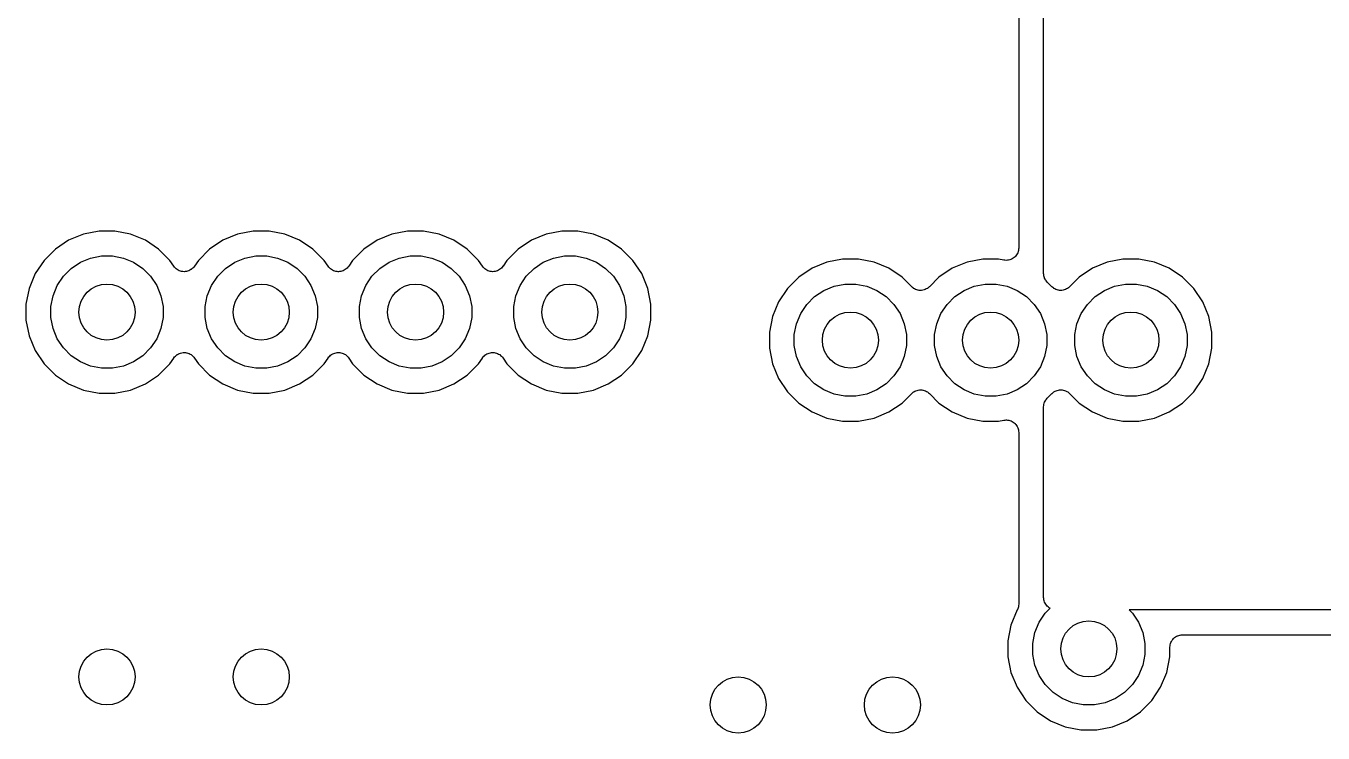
# Model space of a CAD drawing. Extents: x 1.98 to 5.9, y -3.93 to -1.98.
# Drawn here: x 3.3316 to 3.6957, y -2.8701 to -2.6717 of the extents above; entities that cross this region are included whole.
import ezdxf

# ---------------------------------------------------------------- set-up
doc = ezdxf.new("R2010")
doc.units = 0
doc.header["$MEASUREMENT"] = 0
doc.layers.add('BLACK', color=7, linetype='CONTINUOUS')

msp = doc.modelspace()

# ---------------------------------------------------------------- linework, layer by layer
at = {"layer": 'BLACK', "linetype": 'CONTINUOUS'}
for p, q in [((3.61024, -2.65051), (3.61024, -2.73395)), ((3.61724, -2.7411), (3.61724, -2.64947)), ((3.3477, -2.73009), (3.34356, -2.73181)), ((3.35209, -2.72922), (3.3477, -2.73009)), ((3.35657, -2.72922), (3.35209, -2.72922)), ((3.36097, -2.73009), (3.35657, -2.72922)), ((3.36511, -2.73181), (3.36097, -2.73009)), ((3.391, -2.73009), (3.38686, -2.73181)), ((3.3954, -2.72922), (3.391, -2.73009)), ((3.39988, -2.72922), (3.3954, -2.72922)), ((3.40427, -2.73009), (3.39988, -2.72922)), ((3.40841, -2.73181), (3.40427, -2.73009)), ((3.43431, -2.73009), (3.43017, -2.73181)), ((3.4387, -2.72922), (3.43431, -2.73009)), ((3.44319, -2.72922), (3.4387, -2.72922)), ((3.44758, -2.73009), (3.44319, -2.72922)), ((3.45172, -2.73181), (3.44758, -2.73009)), ((3.47762, -2.73009), (3.47348, -2.73181)), ((3.48201, -2.72922), (3.47762, -2.73009)), ((3.48649, -2.72922), (3.48201, -2.72922)), ((3.49089, -2.73009), (3.48649, -2.72922)), ((3.49503, -2.73181), (3.49089, -2.73009)), ((3.34356, -2.73181), (3.33983, -2.7343)), ((3.36883, -2.7343), (3.36511, -2.73181)), ((3.38686, -2.73181), (3.38314, -2.7343)), ((3.41214, -2.7343), (3.40841, -2.73181)), ((3.43017, -2.73181), (3.42644, -2.7343)), ((3.45545, -2.7343), (3.45172, -2.73181)), ((3.47348, -2.73181), (3.46975, -2.7343)), ((3.49875, -2.7343), (3.49503, -2.73181)), ((3.61024, -2.734), (3.6102, -2.73433)), ((3.61024, -2.73395), (3.61024, -2.73398)), ((3.61024, -2.73398), (3.61024, -2.73398)), ((3.61024, -2.73398), (3.61024, -2.73398)), ((3.61024, -2.73398), (3.61024, -2.734)), ((3.33666, -2.73747), (3.33417, -2.74119)), ((3.33983, -2.7343), (3.33666, -2.73747)), ((3.34687, -2.73801), (3.34974, -2.73683)), ((3.34974, -2.73683), (3.35278, -2.73622)), ((3.35278, -2.73622), (3.35588, -2.73622)), ((3.35588, -2.73622), (3.35892, -2.73683)), ((3.35892, -2.73683), (3.36179, -2.73801)), ((3.372, -2.73747), (3.36883, -2.7343)), ((3.37307, -2.73907), (3.372, -2.73747)), ((3.37997, -2.73747), (3.37889, -2.73907)), ((3.38314, -2.7343), (3.37997, -2.73747)), ((3.39018, -2.73801), (3.39304, -2.73683)), ((3.39304, -2.73683), (3.39609, -2.73622)), ((3.39609, -2.73622), (3.39919, -2.73622)), ((3.39919, -2.73622), (3.40223, -2.73683)), ((3.40223, -2.73683), (3.4051, -2.73801)), ((3.41531, -2.73747), (3.41214, -2.7343)), ((3.41638, -2.73907), (3.41531, -2.73747)), ((3.42328, -2.73747), (3.4222, -2.73907)), ((3.42644, -2.7343), (3.42328, -2.73747)), ((3.43349, -2.73801), (3.43635, -2.73683)), ((3.43635, -2.73683), (3.43939, -2.73622)), ((3.43939, -2.73622), (3.4425, -2.73622)), ((3.4425, -2.73622), (3.44554, -2.73683)), ((3.44554, -2.73683), (3.4484, -2.73801)), ((3.45861, -2.73747), (3.45545, -2.7343)), ((3.45969, -2.73907), (3.45861, -2.73747)), ((3.46658, -2.73747), (3.46551, -2.73907)), ((3.46975, -2.7343), (3.46658, -2.73747)), ((3.47679, -2.73801), (3.47966, -2.73683)), ((3.47966, -2.73683), (3.4827, -2.73622)), ((3.4827, -2.73622), (3.4858, -2.73622)), ((3.4858, -2.73622), (3.48885, -2.73683)), ((3.48885, -2.73683), (3.49171, -2.73801)), ((3.50192, -2.73747), (3.49875, -2.7343)), ((3.50441, -2.74119), (3.50192, -2.73747)), ((3.56075, -2.73709), (3.55636, -2.73797)), ((3.56523, -2.73709), (3.56075, -2.73709)), ((3.56963, -2.73797), (3.56523, -2.73709)), ((3.60012, -2.73709), (3.59573, -2.73797)), ((3.6046, -2.73709), (3.60012, -2.73709)), ((3.60605, -2.73738), (3.6046, -2.73709)), ((3.60638, -2.73742), (3.60605, -2.73738)), ((3.60671, -2.73745), (3.60638, -2.73742)), ((3.60672, -2.73745), (3.60671, -2.73745)), ((3.60673, -2.73745), (3.60672, -2.73745)), ((3.60706, -2.73742), (3.60673, -2.73745)), ((3.60739, -2.73739), (3.60706, -2.73742)), ((3.6074, -2.73739), (3.60739, -2.73739)), ((3.60741, -2.73738), (3.6074, -2.73739)), ((3.60773, -2.73729), (3.60741, -2.73738)), ((3.60805, -2.7372), (3.60773, -2.73729)), ((3.60806, -2.73719), (3.60805, -2.7372)), ((3.60807, -2.73719), (3.60806, -2.73719)), ((3.60836, -2.73703), (3.60807, -2.73719)), ((3.60865, -2.73688), (3.60836, -2.73703)), ((3.60866, -2.73687), (3.60865, -2.73688)), ((3.60867, -2.73687), (3.60866, -2.73687)), ((3.60892, -2.73666), (3.60867, -2.73687)), ((3.60919, -2.73645), (3.60892, -2.73666)), ((3.6092, -2.73644), (3.60919, -2.73644)), ((3.60919, -2.73644), (3.60919, -2.73645)), ((3.60941, -2.73619), (3.6092, -2.73644)), ((3.60962, -2.73593), (3.60941, -2.73619)), ((3.60963, -2.73592), (3.60962, -2.73593)), ((3.60964, -2.73591), (3.60963, -2.73592)), ((3.60979, -2.73562), (3.60964, -2.73591)), ((3.60995, -2.73533), (3.60979, -2.73562)), ((3.60996, -2.73532), (3.60995, -2.73533)), ((3.61006, -2.73499), (3.60996, -2.73531)), ((3.60996, -2.73531), (3.60996, -2.73532)), ((3.61016, -2.73468), (3.61006, -2.73499)), ((3.6102, -2.73433), (3.61016, -2.73466)), ((3.61016, -2.73466), (3.61016, -2.73467)), ((3.61016, -2.73467), (3.61016, -2.73468)), ((3.63949, -2.73709), (3.6351, -2.73797)), ((3.64397, -2.73709), (3.63949, -2.73709)), ((3.64837, -2.73797), (3.64397, -2.73709)), ((3.33417, -2.74119), (3.33246, -2.74533)), ((3.3421, -2.74193), (3.34429, -2.73974)), ((3.34429, -2.73974), (3.34687, -2.73801)), ((3.36179, -2.73801), (3.36437, -2.73974)), ((3.36437, -2.73974), (3.36656, -2.74193)), ((3.37329, -2.73933), (3.37307, -2.73907)), ((3.37349, -2.73959), (3.37329, -2.73933)), ((3.3735, -2.7396), (3.37349, -2.73959)), ((3.37351, -2.7396), (3.3735, -2.7396)), ((3.37376, -2.73981), (3.37351, -2.7396)), ((3.37402, -2.74003), (3.37376, -2.73981)), ((3.37403, -2.74003), (3.37402, -2.74003)), ((3.37403, -2.74004), (3.37403, -2.74003)), ((3.37433, -2.74019), (3.37403, -2.74004)), ((3.37462, -2.74035), (3.37433, -2.74019)), ((3.37463, -2.74036), (3.37462, -2.74035)), ((3.37464, -2.74036), (3.37463, -2.74036)), ((3.37496, -2.74046), (3.37464, -2.74036)), ((3.37527, -2.74056), (3.37496, -2.74046)), ((3.37528, -2.74056), (3.37527, -2.74056)), ((3.37529, -2.74056), (3.37528, -2.74056)), ((3.37562, -2.74059), (3.37529, -2.74056)), ((3.37595, -2.74063), (3.37562, -2.74059)), ((3.37596, -2.74063), (3.37595, -2.74063)), ((3.37597, -2.74063), (3.37596, -2.74063)), ((3.3763, -2.7406), (3.37597, -2.74063)), ((3.37663, -2.74057), (3.3763, -2.7406)), ((3.37664, -2.74057), (3.37663, -2.74057)), ((3.37665, -2.74057), (3.37664, -2.74057)), ((3.37697, -2.74047), (3.37665, -2.74057)), ((3.37729, -2.74038), (3.37697, -2.74047)), ((3.3773, -2.74037), (3.37729, -2.74038)), ((3.3776, -2.74022), (3.3773, -2.74037)), ((3.3773, -2.74037), (3.3773, -2.74037)), ((3.37789, -2.74006), (3.3776, -2.74022)), ((3.3779, -2.74006), (3.37789, -2.74006)), ((3.37791, -2.74005), (3.3779, -2.74006)), ((3.37817, -2.73984), (3.37791, -2.74005)), ((3.37843, -2.73964), (3.37817, -2.73984)), ((3.37844, -2.73962), (3.37843, -2.73963)), ((3.37843, -2.73963), (3.37843, -2.73964)), ((3.37866, -2.73936), (3.37844, -2.73962)), ((3.37887, -2.73911), (3.37866, -2.73936)), ((3.37888, -2.7391), (3.37887, -2.73911)), ((3.37889, -2.73907), (3.37888, -2.7391)), ((3.37888, -2.7391), (3.37888, -2.7391)), ((3.37888, -2.7391), (3.37888, -2.7391)), ((3.38541, -2.74193), (3.3876, -2.73974)), ((3.3876, -2.73974), (3.39018, -2.73801)), ((3.4051, -2.73801), (3.40768, -2.73974)), ((3.40768, -2.73974), (3.40987, -2.74193)), ((3.41659, -2.73933), (3.41638, -2.73907)), ((3.4168, -2.73959), (3.41659, -2.73933)), ((3.41681, -2.7396), (3.4168, -2.73959)), ((3.41707, -2.73981), (3.41681, -2.7396)), ((3.41681, -2.7396), (3.41681, -2.7396)), ((3.41733, -2.74003), (3.41707, -2.73981)), ((3.41734, -2.74004), (3.41733, -2.74003)), ((3.41733, -2.74003), (3.41733, -2.74003)), ((3.41764, -2.74019), (3.41734, -2.74004)), ((3.41793, -2.74035), (3.41764, -2.74019)), ((3.41794, -2.74036), (3.41793, -2.74035)), ((3.41826, -2.74046), (3.41794, -2.74036)), ((3.41794, -2.74036), (3.41794, -2.74036)), ((3.41858, -2.74056), (3.41826, -2.74046)), ((3.41859, -2.74056), (3.41858, -2.74056)), ((3.4186, -2.74056), (3.41859, -2.74056)), ((3.41893, -2.74059), (3.4186, -2.74056)), ((3.41926, -2.74063), (3.41893, -2.74059)), ((3.41927, -2.74063), (3.41926, -2.74063)), ((3.41928, -2.74063), (3.41927, -2.74063)), ((3.41961, -2.7406), (3.41928, -2.74063)), ((3.41994, -2.74057), (3.41961, -2.7406)), ((3.41995, -2.74057), (3.41994, -2.74057)), ((3.41996, -2.74057), (3.41995, -2.74057)), ((3.42027, -2.74047), (3.41996, -2.74057)), ((3.42059, -2.74038), (3.42027, -2.74047)), ((3.4206, -2.74037), (3.42059, -2.74038)), ((3.42061, -2.74037), (3.4206, -2.74037)), ((3.4209, -2.74022), (3.42061, -2.74037)), ((3.4212, -2.74006), (3.4209, -2.74022)), ((3.42121, -2.74006), (3.4212, -2.74006)), ((3.42122, -2.74005), (3.42121, -2.74006)), ((3.42148, -2.73984), (3.42122, -2.74005)), ((3.42173, -2.73964), (3.42148, -2.73984)), ((3.42174, -2.73963), (3.42173, -2.73964)), ((3.42175, -2.73962), (3.42174, -2.73963)), ((3.42196, -2.73936), (3.42175, -2.73962)), ((3.42217, -2.73911), (3.42196, -2.73936)), ((3.42218, -2.7391), (3.42217, -2.73911)), ((3.42219, -2.7391), (3.42218, -2.7391)), ((3.42218, -2.7391), (3.42218, -2.7391)), ((3.4222, -2.73907), (3.42219, -2.7391)), ((3.42871, -2.74193), (3.43091, -2.73974)), ((3.43091, -2.73974), (3.43349, -2.73801)), ((3.4484, -2.73801), (3.45098, -2.73974)), ((3.45098, -2.73974), (3.45318, -2.74193)), ((3.4599, -2.73933), (3.45969, -2.73907)), ((3.46011, -2.73959), (3.4599, -2.73933)), ((3.46012, -2.7396), (3.46011, -2.73959)), ((3.46038, -2.73981), (3.46012, -2.7396)), ((3.46012, -2.7396), (3.46012, -2.7396)), ((3.46063, -2.74003), (3.46038, -2.73981)), ((3.46064, -2.74003), (3.46063, -2.74003)), ((3.46065, -2.74004), (3.46064, -2.74003)), ((3.46094, -2.74019), (3.46065, -2.74004)), ((3.46123, -2.74035), (3.46094, -2.74019)), ((3.46124, -2.74036), (3.46123, -2.74035)), ((3.46125, -2.74036), (3.46124, -2.74036)), ((3.46157, -2.74046), (3.46125, -2.74036)), ((3.46189, -2.74056), (3.46157, -2.74046)), ((3.4619, -2.74056), (3.46189, -2.74056)), ((3.46189, -2.74056), (3.46189, -2.74056)), ((3.46224, -2.74059), (3.4619, -2.74056)), ((3.46256, -2.74063), (3.46224, -2.74059)), ((3.46257, -2.74063), (3.46256, -2.74063)), ((3.46258, -2.74063), (3.46257, -2.74063)), ((3.46292, -2.7406), (3.46258, -2.74063)), ((3.46325, -2.74057), (3.46292, -2.7406)), ((3.46326, -2.74057), (3.46325, -2.74057)), ((3.46325, -2.74057), (3.46325, -2.74057)), ((3.46358, -2.74047), (3.46326, -2.74057)), ((3.4639, -2.74038), (3.46358, -2.74047)), ((3.46391, -2.74037), (3.4639, -2.74038)), ((3.46392, -2.74037), (3.46391, -2.74037)), ((3.46421, -2.74022), (3.46392, -2.74037)), ((3.46451, -2.74006), (3.46421, -2.74022)), ((3.46452, -2.74005), (3.46451, -2.74006)), ((3.46451, -2.74006), (3.46451, -2.74006)), ((3.46478, -2.73984), (3.46452, -2.74005)), ((3.46504, -2.73964), (3.46478, -2.73984)), ((3.46505, -2.73963), (3.46504, -2.73964)), ((3.46527, -2.73936), (3.46505, -2.73962)), ((3.46505, -2.73962), (3.46505, -2.73963)), ((3.46548, -2.73911), (3.46527, -2.73936)), ((3.46549, -2.7391), (3.46548, -2.73911)), ((3.46551, -2.73907), (3.46549, -2.7391)), ((3.46549, -2.7391), (3.46549, -2.7391)), ((3.46549, -2.7391), (3.46549, -2.7391)), ((3.47202, -2.74193), (3.47421, -2.73974)), ((3.47421, -2.73974), (3.47679, -2.73801)), ((3.49171, -2.73801), (3.49429, -2.73974)), ((3.49429, -2.73974), (3.49648, -2.74193)), ((3.50613, -2.74533), (3.50441, -2.74119)), ((3.55222, -2.73968), (3.54849, -2.74217)), ((3.55636, -2.73797), (3.55222, -2.73968)), ((3.57377, -2.73968), (3.56963, -2.73797)), ((3.57749, -2.74217), (3.57377, -2.73968)), ((3.59159, -2.73968), (3.58786, -2.74217)), ((3.59573, -2.73797), (3.59159, -2.73968)), ((3.61727, -2.74142), (3.61724, -2.7411)), ((3.6173, -2.74174), (3.61727, -2.74142)), ((3.63096, -2.73968), (3.62723, -2.74217)), ((3.6351, -2.73797), (3.63096, -2.73968)), ((3.65251, -2.73968), (3.64837, -2.73797)), ((3.65623, -2.74217), (3.65251, -2.73968)), ((3.33919, -2.74737), (3.34037, -2.74451)), ((3.34037, -2.74451), (3.3421, -2.74193)), ((3.36656, -2.74193), (3.36829, -2.74451)), ((3.36829, -2.74451), (3.36947, -2.74737)), ((3.38249, -2.74737), (3.38368, -2.74451)), ((3.38368, -2.74451), (3.38541, -2.74193)), ((3.40987, -2.74193), (3.41159, -2.74451)), ((3.41159, -2.74451), (3.41278, -2.74737)), ((3.4258, -2.74737), (3.42699, -2.74451)), ((3.42699, -2.74451), (3.42871, -2.74193)), ((3.45318, -2.74193), (3.4549, -2.74451)), ((3.4549, -2.74451), (3.45609, -2.74737)), ((3.46911, -2.74737), (3.4703, -2.74451)), ((3.4703, -2.74451), (3.47202, -2.74193)), ((3.49648, -2.74193), (3.49821, -2.74451)), ((3.49821, -2.74451), (3.49939, -2.74737)), ((3.54849, -2.74217), (3.54532, -2.74534)), ((3.55553, -2.74589), (3.5584, -2.7447)), ((3.5584, -2.7447), (3.56144, -2.74409)), ((3.56144, -2.74409), (3.56454, -2.74409)), ((3.56454, -2.74409), (3.56759, -2.7447)), ((3.56759, -2.7447), (3.57045, -2.74589)), ((3.5802, -2.74488), (3.57749, -2.74217)), ((3.58046, -2.74509), (3.5802, -2.74488)), ((3.58071, -2.7453), (3.58046, -2.74509)), ((3.58486, -2.74512), (3.5846, -2.74533)), ((3.58512, -2.74492), (3.58486, -2.74512)), ((3.58513, -2.7449), (3.58512, -2.74492)), ((3.58514, -2.7449), (3.58513, -2.7449)), ((3.58513, -2.7449), (3.58513, -2.7449)), ((3.58515, -2.74488), (3.58514, -2.7449)), ((3.58786, -2.74217), (3.58515, -2.74488)), ((3.5949, -2.74589), (3.59777, -2.7447)), ((3.59777, -2.7447), (3.60081, -2.74409)), ((3.60081, -2.74409), (3.60391, -2.74409)), ((3.60391, -2.74409), (3.60696, -2.7447)), ((3.60696, -2.7447), (3.60982, -2.74589)), ((3.6173, -2.74176), (3.6173, -2.74174)), ((3.6173, -2.74178), (3.6173, -2.74176)), ((3.6174, -2.74208), (3.6173, -2.74178)), ((3.61749, -2.7424), (3.6174, -2.74208)), ((3.61749, -2.74241), (3.61749, -2.7424)), ((3.6175, -2.74243), (3.61749, -2.74241)), ((3.61765, -2.74272), (3.6175, -2.74243)), ((3.6178, -2.743), (3.61765, -2.74272)), ((3.61781, -2.74302), (3.6178, -2.743)), ((3.61782, -2.74303), (3.61781, -2.74302)), ((3.61803, -2.74329), (3.61782, -2.74303)), ((3.61823, -2.74354), (3.61803, -2.74329)), ((3.61825, -2.74356), (3.61823, -2.74354)), ((3.61826, -2.74357), (3.61825, -2.74356)), ((3.61825, -2.74356), (3.61825, -2.74356)), ((3.61825, -2.74356), (3.61825, -2.74356)), ((3.61957, -2.74488), (3.61826, -2.74357)), ((3.61983, -2.74509), (3.61957, -2.74488)), ((3.62008, -2.7453), (3.61983, -2.74509)), ((3.62423, -2.74512), (3.62397, -2.74533)), ((3.62449, -2.74492), (3.62423, -2.74512)), ((3.6245, -2.7449), (3.62449, -2.74492)), ((3.62451, -2.7449), (3.6245, -2.7449)), ((3.6245, -2.7449), (3.6245, -2.7449)), ((3.62452, -2.74488), (3.62451, -2.7449)), ((3.62723, -2.74217), (3.62452, -2.74488)), ((3.63427, -2.74589), (3.63714, -2.7447)), ((3.63714, -2.7447), (3.64018, -2.74409)), ((3.64018, -2.74409), (3.64328, -2.74409)), ((3.64328, -2.74409), (3.64633, -2.7447)), ((3.64633, -2.7447), (3.64919, -2.74589)), ((3.6594, -2.74534), (3.65623, -2.74217)), ((3.33246, -2.74533), (3.33158, -2.74973)), ((3.33858, -2.75042), (3.33919, -2.74737)), ((3.36947, -2.74737), (3.37008, -2.75042)), ((3.38189, -2.75042), (3.38249, -2.74737)), ((3.41278, -2.74737), (3.41339, -2.75042)), ((3.4252, -2.75042), (3.4258, -2.74737)), ((3.45609, -2.74737), (3.45669, -2.75042)), ((3.4685, -2.75042), (3.46911, -2.74737)), ((3.49939, -2.74737), (3.5, -2.75042)), ((3.507, -2.74973), (3.50613, -2.74533)), ((3.54532, -2.74534), (3.54283, -2.74907)), ((3.55076, -2.7498), (3.55295, -2.74761)), ((3.55295, -2.74761), (3.55553, -2.74589)), ((3.57045, -2.74589), (3.57303, -2.74761)), ((3.57303, -2.74761), (3.57522, -2.7498)), ((3.58072, -2.74531), (3.58071, -2.7453)), ((3.58073, -2.74532), (3.58072, -2.74531)), ((3.58102, -2.74547), (3.58073, -2.74532)), ((3.58131, -2.74563), (3.58102, -2.74547)), ((3.58132, -2.74563), (3.58131, -2.74563)), ((3.58133, -2.74564), (3.58132, -2.74563)), ((3.58165, -2.74573), (3.58133, -2.74564)), ((3.58196, -2.74583), (3.58165, -2.74573)), ((3.58197, -2.74583), (3.58196, -2.74583)), ((3.58199, -2.74584), (3.58197, -2.74583)), ((3.58231, -2.74587), (3.58199, -2.74584)), ((3.58264, -2.74591), (3.58231, -2.74587)), ((3.58265, -2.74591), (3.58264, -2.74591)), ((3.58266, -2.74591), (3.58265, -2.74591)), ((3.58299, -2.74588), (3.58266, -2.74591)), ((3.58332, -2.74585), (3.58299, -2.74588)), ((3.58333, -2.74584), (3.58332, -2.74585)), ((3.58335, -2.74584), (3.58333, -2.74584)), ((3.58366, -2.74575), (3.58335, -2.74584)), ((3.58398, -2.74566), (3.58366, -2.74575)), ((3.58399, -2.74565), (3.58398, -2.74566)), ((3.584, -2.74565), (3.58399, -2.74565)), ((3.58429, -2.74549), (3.584, -2.74565)), ((3.58458, -2.74534), (3.58429, -2.74549)), ((3.58459, -2.74533), (3.58458, -2.74534)), ((3.5846, -2.74533), (3.58459, -2.74533)), ((3.59013, -2.7498), (3.59232, -2.74761)), ((3.59232, -2.74761), (3.5949, -2.74589)), ((3.60982, -2.74589), (3.6124, -2.74761)), ((3.6124, -2.74761), (3.61459, -2.7498)), ((3.62009, -2.74531), (3.62008, -2.7453)), ((3.6201, -2.74532), (3.62009, -2.74531)), ((3.62039, -2.74547), (3.6201, -2.74532)), ((3.62068, -2.74563), (3.62039, -2.74547)), ((3.62069, -2.74563), (3.62068, -2.74563)), ((3.6207, -2.74564), (3.62069, -2.74563)), ((3.62102, -2.74573), (3.6207, -2.74564)), ((3.62133, -2.74583), (3.62102, -2.74573)), ((3.62134, -2.74583), (3.62133, -2.74583)), ((3.62136, -2.74584), (3.62134, -2.74583)), ((3.62168, -2.74587), (3.62136, -2.74584)), ((3.62201, -2.74591), (3.62168, -2.74587)), ((3.62202, -2.74591), (3.62201, -2.74591)), ((3.62203, -2.74591), (3.62202, -2.74591)), ((3.62236, -2.74588), (3.62203, -2.74591)), ((3.62269, -2.74585), (3.62236, -2.74588)), ((3.6227, -2.74584), (3.62269, -2.74585)), ((3.62272, -2.74584), (3.6227, -2.74584)), ((3.62303, -2.74575), (3.62272, -2.74584)), ((3.62335, -2.74566), (3.62303, -2.74575)), ((3.62336, -2.74565), (3.62335, -2.74566)), ((3.62337, -2.74565), (3.62336, -2.74565)), ((3.62366, -2.74549), (3.62337, -2.74565)), ((3.62395, -2.74534), (3.62366, -2.74549)), ((3.62396, -2.74533), (3.62395, -2.74534)), ((3.62397, -2.74533), (3.62396, -2.74533)), ((3.6295, -2.7498), (3.63169, -2.74761)), ((3.63169, -2.74761), (3.63427, -2.74589)), ((3.64919, -2.74589), (3.65177, -2.74761)), ((3.65177, -2.74761), (3.65396, -2.7498)), ((3.66189, -2.74907), (3.6594, -2.74534)), ((3.33158, -2.74973), (3.33158, -2.75421)), ((3.33858, -2.75352), (3.33858, -2.75042)), ((3.37008, -2.75042), (3.37008, -2.75352)), ((3.38189, -2.75352), (3.38189, -2.75042)), ((3.41339, -2.75042), (3.41339, -2.75352)), ((3.4252, -2.75352), (3.4252, -2.75042)), ((3.45669, -2.75042), (3.45669, -2.75352)), ((3.4685, -2.75352), (3.4685, -2.75042)), ((3.5, -2.75042), (3.5, -2.75352)), ((3.507, -2.75421), (3.507, -2.74973)), ((3.54283, -2.74907), (3.54112, -2.75321)), ((3.54785, -2.75525), (3.54904, -2.75238)), ((3.54904, -2.75238), (3.55076, -2.7498)), ((3.57522, -2.7498), (3.57695, -2.75238)), ((3.57695, -2.75238), (3.57813, -2.75525)), ((3.58722, -2.75525), (3.58841, -2.75238)), ((3.58841, -2.75238), (3.59013, -2.7498)), ((3.61459, -2.7498), (3.61632, -2.75238)), ((3.61632, -2.75238), (3.61751, -2.75525)), ((3.62659, -2.75525), (3.62778, -2.75238)), ((3.62778, -2.75238), (3.6295, -2.7498)), ((3.65396, -2.7498), (3.65569, -2.75238)), ((3.65569, -2.75238), (3.65688, -2.75525)), ((3.66361, -2.75321), (3.66189, -2.74907)), ((3.33158, -2.75421), (3.33246, -2.7586)), ((3.33919, -2.75656), (3.33858, -2.75352)), ((3.37008, -2.75352), (3.36947, -2.75656)), ((3.38249, -2.75656), (3.38189, -2.75352)), ((3.41339, -2.75352), (3.41278, -2.75656)), ((3.4258, -2.75656), (3.4252, -2.75352)), ((3.45669, -2.75352), (3.45609, -2.75656)), ((3.46911, -2.75656), (3.4685, -2.75352)), ((3.5, -2.75352), (3.49939, -2.75656)), ((3.50613, -2.7586), (3.507, -2.75421)), ((3.54112, -2.75321), (3.54024, -2.7576)), ((3.54724, -2.75829), (3.54785, -2.75525)), ((3.57813, -2.75525), (3.57874, -2.75829)), ((3.58661, -2.75829), (3.58722, -2.75525)), ((3.61751, -2.75525), (3.61811, -2.75829)), ((3.62598, -2.75829), (3.62659, -2.75525)), ((3.65688, -2.75525), (3.65748, -2.75829)), ((3.66448, -2.7576), (3.66361, -2.75321)), ((3.33246, -2.7586), (3.33417, -2.76274)), ((3.34037, -2.75943), (3.33919, -2.75656)), ((3.3421, -2.76201), (3.34037, -2.75943)), ((3.36829, -2.75943), (3.36656, -2.76201)), ((3.36947, -2.75656), (3.36829, -2.75943)), ((3.38368, -2.75943), (3.38249, -2.75656)), ((3.38541, -2.76201), (3.38368, -2.75943)), ((3.41159, -2.75943), (3.40987, -2.76201)), ((3.41278, -2.75656), (3.41159, -2.75943)), ((3.42699, -2.75943), (3.4258, -2.75656)), ((3.42871, -2.76201), (3.42699, -2.75943)), ((3.4549, -2.75943), (3.45318, -2.76201)), ((3.45609, -2.75656), (3.4549, -2.75943)), ((3.4703, -2.75943), (3.46911, -2.75656)), ((3.47202, -2.76201), (3.4703, -2.75943)), ((3.49821, -2.75943), (3.49648, -2.76201)), ((3.49939, -2.75656), (3.49821, -2.75943)), ((3.50441, -2.76274), (3.50613, -2.7586)), ((3.54024, -2.7576), (3.54024, -2.76208)), ((3.54724, -2.76139), (3.54724, -2.75829)), ((3.57874, -2.75829), (3.57874, -2.76139)), ((3.58661, -2.76139), (3.58661, -2.75829)), ((3.61811, -2.75829), (3.61811, -2.76139)), ((3.62598, -2.76139), (3.62598, -2.75829)), ((3.65748, -2.75829), (3.65748, -2.76139)), ((3.66448, -2.76208), (3.66448, -2.7576)), ((3.33417, -2.76274), (3.33666, -2.76647)), ((3.34429, -2.7642), (3.3421, -2.76201)), ((3.36656, -2.76201), (3.36437, -2.7642)), ((3.375, -2.76347), (3.37532, -2.76337)), ((3.37532, -2.76337), (3.37533, -2.76337)), ((3.37533, -2.76337), (3.37534, -2.76337)), ((3.37534, -2.76337), (3.37567, -2.76334)), ((3.37567, -2.76334), (3.376, -2.76331)), ((3.376, -2.76331), (3.37601, -2.76331)), ((3.37601, -2.76331), (3.37602, -2.76331)), ((3.37602, -2.76331), (3.37635, -2.76334)), ((3.37635, -2.76334), (3.37668, -2.76338)), ((3.37668, -2.76338), (3.37669, -2.76338)), ((3.37669, -2.76338), (3.3767, -2.76338)), ((3.3767, -2.76338), (3.37701, -2.76348)), ((3.3876, -2.7642), (3.38541, -2.76201)), ((3.40987, -2.76201), (3.40768, -2.7642)), ((3.41831, -2.76347), (3.41863, -2.76337)), ((3.41863, -2.76337), (3.41864, -2.76337)), ((3.41864, -2.76337), (3.41898, -2.76334)), ((3.41864, -2.76337), (3.41864, -2.76337)), ((3.41898, -2.76334), (3.41931, -2.76331)), ((3.41931, -2.76331), (3.41932, -2.76331)), ((3.41932, -2.76331), (3.41932, -2.76331)), ((3.41932, -2.76331), (3.41966, -2.76334)), ((3.41966, -2.76334), (3.41999, -2.76338)), ((3.41999, -2.76338), (3.41999, -2.76338)), ((3.41999, -2.76338), (3.42, -2.76338)), ((3.42, -2.76338), (3.42032, -2.76348)), ((3.43091, -2.7642), (3.42871, -2.76201)), ((3.45318, -2.76201), (3.45098, -2.7642)), ((3.46162, -2.76347), (3.46193, -2.76337)), ((3.46193, -2.76337), (3.46194, -2.76337)), ((3.46194, -2.76337), (3.46195, -2.76337)), ((3.46195, -2.76337), (3.46228, -2.76334)), ((3.46228, -2.76334), (3.46261, -2.76331)), ((3.46261, -2.76331), (3.46262, -2.76331)), ((3.46262, -2.76331), (3.46263, -2.76331)), ((3.46263, -2.76331), (3.46297, -2.76334)), ((3.46297, -2.76334), (3.46329, -2.76338)), ((3.46329, -2.76338), (3.4633, -2.76338)), ((3.4633, -2.76338), (3.46331, -2.76338)), ((3.46331, -2.76338), (3.46363, -2.76348)), ((3.47421, -2.7642), (3.47202, -2.76201)), ((3.49648, -2.76201), (3.49429, -2.7642)), ((3.50192, -2.76647), (3.50441, -2.76274)), ((3.54024, -2.76208), (3.54112, -2.76648)), ((3.54785, -2.76444), (3.54724, -2.76139)), ((3.57874, -2.76139), (3.57813, -2.76444)), ((3.58722, -2.76444), (3.58661, -2.76139)), ((3.61811, -2.76139), (3.61751, -2.76444)), ((3.62659, -2.76444), (3.62598, -2.76139)), ((3.65748, -2.76139), (3.65688, -2.76444)), ((3.66361, -2.76648), (3.66448, -2.76208)), ((3.33666, -2.76647), (3.33983, -2.76964)), ((3.34687, -2.76592), (3.34429, -2.7642)), ((3.34974, -2.76711), (3.34687, -2.76592)), ((3.36179, -2.76592), (3.35892, -2.76711)), ((3.36437, -2.7642), (3.36179, -2.76592)), ((3.36883, -2.76964), (3.372, -2.76647)), ((3.372, -2.76647), (3.37307, -2.76486)), ((3.37307, -2.76486), (3.37309, -2.76484)), ((3.37309, -2.76484), (3.3731, -2.76482)), ((3.37309, -2.76484), (3.37309, -2.76484)), ((3.37309, -2.76484), (3.37309, -2.76484)), ((3.3731, -2.76482), (3.37332, -2.76457)), ((3.37332, -2.76457), (3.37353, -2.76431)), ((3.37353, -2.76431), (3.37354, -2.76431)), ((3.37354, -2.7643), (3.3738, -2.76409)), ((3.37354, -2.76431), (3.37354, -2.7643)), ((3.3738, -2.76409), (3.37406, -2.76388)), ((3.37406, -2.76388), (3.37407, -2.76388)), ((3.37407, -2.76388), (3.37408, -2.76387)), ((3.37408, -2.76387), (3.37437, -2.76372)), ((3.37437, -2.76372), (3.37466, -2.76357)), ((3.37466, -2.76357), (3.37467, -2.76356)), ((3.37467, -2.76356), (3.37468, -2.76356)), ((3.37468, -2.76356), (3.375, -2.76347)), ((3.37701, -2.76348), (3.37733, -2.76358)), ((3.37733, -2.76358), (3.37734, -2.76358)), ((3.37734, -2.76358), (3.37735, -2.76358)), ((3.37735, -2.76358), (3.37764, -2.76374)), ((3.37764, -2.76374), (3.37793, -2.7639)), ((3.37793, -2.7639), (3.37794, -2.76391)), ((3.37794, -2.76391), (3.37795, -2.76391)), ((3.37795, -2.76391), (3.37821, -2.76413)), ((3.37821, -2.76413), (3.37846, -2.76433)), ((3.37846, -2.76433), (3.37847, -2.76434)), ((3.37847, -2.76434), (3.37847, -2.76435)), ((3.37847, -2.76435), (3.37869, -2.76461)), ((3.37869, -2.76461), (3.37889, -2.76486)), ((3.37889, -2.76486), (3.37997, -2.76647)), ((3.37997, -2.76647), (3.38314, -2.76964)), ((3.39018, -2.76592), (3.3876, -2.7642)), ((3.39304, -2.76711), (3.39018, -2.76592)), ((3.4051, -2.76592), (3.40223, -2.76711)), ((3.40768, -2.7642), (3.4051, -2.76592)), ((3.41214, -2.76964), (3.41531, -2.76647)), ((3.41531, -2.76647), (3.41638, -2.76486)), ((3.41638, -2.76486), (3.4164, -2.76484)), ((3.4164, -2.76484), (3.41641, -2.76482)), ((3.4164, -2.76484), (3.4164, -2.76484)), ((3.4164, -2.76484), (3.4164, -2.76484)), ((3.41641, -2.76482), (3.41662, -2.76457)), ((3.41662, -2.76457), (3.41684, -2.76431)), ((3.41684, -2.76431), (3.41685, -2.7643)), ((3.41684, -2.76431), (3.41684, -2.76431)), ((3.41685, -2.7643), (3.41711, -2.76409)), ((3.41711, -2.76409), (3.41737, -2.76388)), ((3.41737, -2.76388), (3.41738, -2.76388)), ((3.41738, -2.76387), (3.41768, -2.76372)), ((3.41738, -2.76388), (3.41738, -2.76387)), ((3.41768, -2.76372), (3.41797, -2.76357)), ((3.41797, -2.76357), (3.41798, -2.76356)), ((3.41798, -2.76356), (3.41799, -2.76356)), ((3.41799, -2.76356), (3.41831, -2.76347)), ((3.42032, -2.76348), (3.42064, -2.76358)), ((3.42064, -2.76358), (3.42065, -2.76358)), ((3.42065, -2.76358), (3.42066, -2.76358)), ((3.42066, -2.76358), (3.42095, -2.76374)), ((3.42095, -2.76374), (3.42124, -2.7639)), ((3.42124, -2.7639), (3.42125, -2.76391)), ((3.42125, -2.76391), (3.42126, -2.76391)), ((3.42126, -2.76391), (3.42151, -2.76413)), ((3.42151, -2.76413), (3.42177, -2.76433)), ((3.42177, -2.76433), (3.42177, -2.76434)), ((3.42177, -2.76434), (3.42178, -2.76435)), ((3.42178, -2.76435), (3.42199, -2.76461)), ((3.42199, -2.76461), (3.4222, -2.76486)), ((3.4222, -2.76486), (3.42328, -2.76647)), ((3.42328, -2.76647), (3.42644, -2.76964)), ((3.43349, -2.76592), (3.43091, -2.7642)), ((3.43635, -2.76711), (3.43349, -2.76592)), ((3.4484, -2.76592), (3.44554, -2.76711)), ((3.45098, -2.7642), (3.4484, -2.76592)), ((3.45545, -2.76964), (3.45861, -2.76647)), ((3.45861, -2.76647), (3.45969, -2.76486)), ((3.45969, -2.76486), (3.4597, -2.76484)), ((3.4597, -2.76484), (3.45971, -2.76484)), ((3.45971, -2.76484), (3.45972, -2.76482)), ((3.45971, -2.76484), (3.45971, -2.76484)), ((3.45972, -2.76482), (3.45993, -2.76457)), ((3.45993, -2.76457), (3.46014, -2.76431)), ((3.46014, -2.76431), (3.46015, -2.76431)), ((3.46015, -2.76431), (3.46016, -2.7643)), ((3.46016, -2.7643), (3.46041, -2.76409)), ((3.46041, -2.76409), (3.46067, -2.76388)), ((3.46067, -2.76388), (3.46068, -2.76388)), ((3.46068, -2.76388), (3.46069, -2.76387)), ((3.46069, -2.76387), (3.46098, -2.76372)), ((3.46098, -2.76372), (3.46128, -2.76357)), ((3.46128, -2.76357), (3.46129, -2.76356)), ((3.46129, -2.76356), (3.4613, -2.76356)), ((3.4613, -2.76356), (3.46162, -2.76347)), ((3.46363, -2.76348), (3.46395, -2.76358)), ((3.46395, -2.76358), (3.46395, -2.76358)), ((3.46395, -2.76358), (3.46396, -2.76358)), ((3.46396, -2.76358), (3.46426, -2.76374)), ((3.46426, -2.76374), (3.46455, -2.7639)), ((3.46455, -2.7639), (3.46455, -2.76391)), ((3.46455, -2.76391), (3.46456, -2.76391)), ((3.46456, -2.76391), (3.46482, -2.76413)), ((3.46482, -2.76413), (3.46508, -2.76433)), ((3.46508, -2.76433), (3.46508, -2.76434)), ((3.46508, -2.76434), (3.46509, -2.76435)), ((3.46509, -2.76435), (3.4653, -2.76461)), ((3.4653, -2.76461), (3.46551, -2.76486)), ((3.46551, -2.76486), (3.46658, -2.76647)), ((3.46658, -2.76647), (3.46975, -2.76964)), ((3.47679, -2.76592), (3.47421, -2.7642)), ((3.47966, -2.76711), (3.47679, -2.76592)), ((3.49171, -2.76592), (3.48885, -2.76711)), ((3.49429, -2.7642), (3.49171, -2.76592)), ((3.49875, -2.76964), (3.50192, -2.76647)), ((3.54112, -2.76648), (3.54283, -2.77062)), ((3.54904, -2.7673), (3.54785, -2.76444)), ((3.57813, -2.76444), (3.57695, -2.7673)), ((3.58841, -2.7673), (3.58722, -2.76444)), ((3.61751, -2.76444), (3.61632, -2.7673)), ((3.62778, -2.7673), (3.62659, -2.76444)), ((3.65688, -2.76444), (3.65569, -2.7673)), ((3.66189, -2.77062), (3.66361, -2.76648)), ((3.33983, -2.76964), (3.34356, -2.77213)), ((3.35278, -2.76772), (3.34974, -2.76711)), ((3.35588, -2.76772), (3.35278, -2.76772)), ((3.35892, -2.76711), (3.35588, -2.76772)), ((3.36511, -2.77213), (3.36883, -2.76964)), ((3.38314, -2.76964), (3.38686, -2.77213)), ((3.39609, -2.76772), (3.39304, -2.76711)), ((3.39919, -2.76772), (3.39609, -2.76772)), ((3.40223, -2.76711), (3.39919, -2.76772)), ((3.40841, -2.77213), (3.41214, -2.76964)), ((3.42644, -2.76964), (3.43017, -2.77213)), ((3.43939, -2.76772), (3.43635, -2.76711)), ((3.4425, -2.76772), (3.43939, -2.76772)), ((3.44554, -2.76711), (3.4425, -2.76772)), ((3.45172, -2.77213), (3.45545, -2.76964)), ((3.46975, -2.76964), (3.47348, -2.77213)), ((3.4827, -2.76772), (3.47966, -2.76711)), ((3.4858, -2.76772), (3.4827, -2.76772)), ((3.48885, -2.76711), (3.4858, -2.76772)), ((3.49503, -2.77213), (3.49875, -2.76964)), ((3.54283, -2.77062), (3.54532, -2.77434)), ((3.55076, -2.76988), (3.54904, -2.7673)), ((3.55295, -2.77207), (3.55076, -2.76988)), ((3.57522, -2.76988), (3.57303, -2.77207)), ((3.57695, -2.7673), (3.57522, -2.76988)), ((3.59013, -2.76988), (3.58841, -2.7673)), ((3.59232, -2.77207), (3.59013, -2.76988)), ((3.61459, -2.76988), (3.6124, -2.77207)), ((3.61632, -2.7673), (3.61459, -2.76988)), ((3.6295, -2.76988), (3.62778, -2.7673)), ((3.63169, -2.77207), (3.6295, -2.76988)), ((3.65396, -2.76988), (3.65177, -2.77207)), ((3.65569, -2.7673), (3.65396, -2.76988)), ((3.6594, -2.77434), (3.66189, -2.77062)), ((3.34356, -2.77213), (3.3477, -2.77384)), ((3.3477, -2.77384), (3.35209, -2.77472)), ((3.35657, -2.77472), (3.36097, -2.77384)), ((3.36097, -2.77384), (3.36511, -2.77213)), ((3.38686, -2.77213), (3.391, -2.77384)), ((3.391, -2.77384), (3.3954, -2.77472)), ((3.39988, -2.77472), (3.40427, -2.77384)), ((3.40427, -2.77384), (3.40841, -2.77213)), ((3.43017, -2.77213), (3.43431, -2.77384)), ((3.43431, -2.77384), (3.4387, -2.77472)), ((3.44319, -2.77472), (3.44758, -2.77384)), ((3.44758, -2.77384), (3.45172, -2.77213)), ((3.47348, -2.77213), (3.47762, -2.77384)), ((3.47762, -2.77384), (3.48201, -2.77472)), ((3.48649, -2.77472), (3.49089, -2.77384)), ((3.49089, -2.77384), (3.49503, -2.77213)), ((3.55553, -2.7738), (3.55295, -2.77207)), ((3.5584, -2.77499), (3.55553, -2.7738)), ((3.57045, -2.7738), (3.56759, -2.77499)), ((3.57303, -2.77207), (3.57045, -2.7738)), ((3.58077, -2.77434), (3.58106, -2.77419)), ((3.58106, -2.77419), (3.58135, -2.77404)), ((3.58135, -2.77404), (3.58137, -2.77403)), ((3.58137, -2.77403), (3.58138, -2.77403)), ((3.58138, -2.77403), (3.58169, -2.77394)), ((3.58169, -2.77394), (3.58201, -2.77384)), ((3.58201, -2.77384), (3.58202, -2.77384)), ((3.58202, -2.77384), (3.58203, -2.77384)), ((3.58203, -2.77384), (3.58236, -2.77381)), ((3.58236, -2.77381), (3.58269, -2.77378)), ((3.58269, -2.77378), (3.5827, -2.77378)), ((3.5827, -2.77378), (3.58271, -2.77378)), ((3.58271, -2.77378), (3.58304, -2.77381)), ((3.58304, -2.77381), (3.58337, -2.77385)), ((3.58337, -2.77385), (3.58338, -2.77385)), ((3.58338, -2.77385), (3.58339, -2.77385)), ((3.58339, -2.77385), (3.58371, -2.77395)), ((3.58371, -2.77395), (3.58402, -2.77405)), ((3.58402, -2.77405), (3.58403, -2.77405)), ((3.58403, -2.77405), (3.58404, -2.77406)), ((3.58404, -2.77406), (3.58433, -2.77421)), ((3.58433, -2.77421), (3.58462, -2.77437)), ((3.5949, -2.7738), (3.59232, -2.77207)), ((3.59777, -2.77499), (3.5949, -2.7738)), ((3.60982, -2.7738), (3.60696, -2.77499)), ((3.6124, -2.77207), (3.60982, -2.7738)), ((3.62014, -2.77434), (3.62043, -2.77419)), ((3.62043, -2.77419), (3.62072, -2.77404)), ((3.62072, -2.77404), (3.62074, -2.77403)), ((3.62074, -2.77403), (3.62075, -2.77403)), ((3.62075, -2.77403), (3.62106, -2.77394)), ((3.62106, -2.77394), (3.62138, -2.77384)), ((3.62138, -2.77384), (3.62139, -2.77384)), ((3.62139, -2.77384), (3.6214, -2.77384)), ((3.6214, -2.77384), (3.62173, -2.77381)), ((3.62173, -2.77381), (3.62206, -2.77378)), ((3.62206, -2.77378), (3.62207, -2.77378)), ((3.62207, -2.77378), (3.62208, -2.77378)), ((3.62208, -2.77378), (3.62241, -2.77381)), ((3.62241, -2.77381), (3.62274, -2.77385)), ((3.62274, -2.77385), (3.62275, -2.77385)), ((3.62275, -2.77385), (3.62276, -2.77385)), ((3.62276, -2.77385), (3.62307, -2.77395)), ((3.62307, -2.77395), (3.62339, -2.77405)), ((3.62339, -2.77405), (3.6234, -2.77405)), ((3.6234, -2.77405), (3.62341, -2.77406)), ((3.62341, -2.77406), (3.6237, -2.77421)), ((3.6237, -2.77421), (3.62399, -2.77437)), ((3.63427, -2.7738), (3.63169, -2.77207)), ((3.63714, -2.77499), (3.63427, -2.7738)), ((3.64919, -2.7738), (3.64633, -2.77499)), ((3.65177, -2.77207), (3.64919, -2.7738)), ((3.35209, -2.77472), (3.35657, -2.77472)), ((3.3954, -2.77472), (3.39988, -2.77472)), ((3.4387, -2.77472), (3.44319, -2.77472)), ((3.48201, -2.77472), (3.48649, -2.77472)), ((3.54532, -2.77434), (3.54849, -2.77751)), ((3.54849, -2.77751), (3.55222, -2.78)), ((3.56144, -2.77559), (3.5584, -2.77499)), ((3.56454, -2.77559), (3.56144, -2.77559)), ((3.56759, -2.77499), (3.56454, -2.77559)), ((3.57377, -2.78), (3.57749, -2.77751)), ((3.57749, -2.77751), (3.5802, -2.7748)), ((3.5802, -2.7748), (3.58022, -2.77479)), ((3.58022, -2.77479), (3.58024, -2.77477)), ((3.58022, -2.77479), (3.58022, -2.77479)), ((3.58022, -2.77479), (3.58022, -2.77479)), ((3.58024, -2.77477), (3.5805, -2.77456)), ((3.5805, -2.77456), (3.58075, -2.77436)), ((3.58075, -2.77436), (3.58076, -2.77435)), ((3.58076, -2.77435), (3.58077, -2.77434)), ((3.58462, -2.77437), (3.58463, -2.77438)), ((3.58463, -2.77438), (3.58464, -2.77438)), ((3.58464, -2.77438), (3.5849, -2.77459)), ((3.5849, -2.77459), (3.58515, -2.7748)), ((3.58515, -2.7748), (3.58786, -2.77751)), ((3.58786, -2.77751), (3.59159, -2.78)), ((3.60081, -2.77559), (3.59777, -2.77499)), ((3.60391, -2.77559), (3.60081, -2.77559)), ((3.60696, -2.77499), (3.60391, -2.77559)), ((3.61727, -2.77822), (3.61731, -2.7779)), ((3.61731, -2.77786), (3.61741, -2.77756)), ((3.61731, -2.77788), (3.61731, -2.77786)), ((3.61731, -2.7779), (3.61731, -2.77788)), ((3.61741, -2.77756), (3.6175, -2.77724)), ((3.6175, -2.77724), (3.61751, -2.77723)), ((3.61751, -2.77723), (3.61752, -2.77721)), ((3.61752, -2.77721), (3.61768, -2.77693)), ((3.61768, -2.77693), (3.61783, -2.77664)), ((3.61783, -2.77664), (3.61784, -2.77663)), ((3.61784, -2.77663), (3.61785, -2.77661)), ((3.61785, -2.77661), (3.61806, -2.77636)), ((3.61806, -2.77636), (3.61826, -2.77611)), ((3.61826, -2.77611), (3.61957, -2.7748)), ((3.61957, -2.7748), (3.61959, -2.77479)), ((3.61959, -2.77479), (3.61961, -2.77477)), ((3.61959, -2.77479), (3.61959, -2.77479)), ((3.61959, -2.77479), (3.61959, -2.77479)), ((3.61961, -2.77477), (3.61987, -2.77456)), ((3.61987, -2.77456), (3.62012, -2.77436)), ((3.62012, -2.77436), (3.62013, -2.77435)), ((3.62013, -2.77435), (3.62014, -2.77434)), ((3.62399, -2.77437), (3.624, -2.77438)), ((3.624, -2.77438), (3.62401, -2.77438)), ((3.62401, -2.77438), (3.62427, -2.77459)), ((3.62427, -2.77459), (3.62452, -2.7748)), ((3.62452, -2.7748), (3.62723, -2.77751)), ((3.62723, -2.77751), (3.63096, -2.78)), ((3.64018, -2.77559), (3.63714, -2.77499)), ((3.64328, -2.77559), (3.64018, -2.77559)), ((3.64633, -2.77499), (3.64328, -2.77559)), ((3.65251, -2.78), (3.65623, -2.77751)), ((3.65623, -2.77751), (3.6594, -2.77434)), ((3.55222, -2.78), (3.55636, -2.78172)), ((3.56963, -2.78172), (3.57377, -2.78)), ((3.59159, -2.78), (3.59573, -2.78172)), ((3.61724, -2.77854), (3.61727, -2.77822)), ((3.61724, -2.77858), (3.61724, -2.77854)), ((3.61724, -2.77859), (3.61724, -2.77858)), ((3.61724, -2.77858), (3.61724, -2.77858)), ((3.61724, -2.77858), (3.61724, -2.77858)), ((3.61724, -2.83202), (3.61724, -2.77859)), ((3.63096, -2.78), (3.6351, -2.78172)), ((3.64837, -2.78172), (3.65251, -2.78)), ((3.55636, -2.78172), (3.56075, -2.78259)), ((3.56075, -2.78259), (3.56523, -2.78259)), ((3.56523, -2.78259), (3.56963, -2.78172)), ((3.59573, -2.78172), (3.60012, -2.78259)), ((3.60012, -2.78259), (3.6046, -2.78259)), ((3.6046, -2.78259), (3.60605, -2.7823)), ((3.60605, -2.7823), (3.60608, -2.7823)), ((3.60608, -2.7823), (3.6061, -2.78229)), ((3.60608, -2.7823), (3.60608, -2.7823)), ((3.60608, -2.7823), (3.60608, -2.7823)), ((3.6061, -2.78229), (3.60643, -2.78226)), ((3.60643, -2.78226), (3.60676, -2.78223)), ((3.60676, -2.78223), (3.60677, -2.78224)), ((3.60677, -2.78224), (3.60678, -2.78224)), ((3.60678, -2.78224), (3.60711, -2.78227)), ((3.60711, -2.78227), (3.60744, -2.78231)), ((3.60744, -2.78231), (3.60745, -2.78231)), ((3.60745, -2.78231), (3.60746, -2.78231)), ((3.60746, -2.78231), (3.60777, -2.78241)), ((3.60777, -2.78241), (3.60809, -2.78251)), ((3.60809, -2.78251), (3.6081, -2.78251)), ((3.6081, -2.78251), (3.60811, -2.78252)), ((3.60811, -2.78252), (3.6084, -2.78268)), ((3.6084, -2.78268), (3.60869, -2.78283)), ((3.60869, -2.78283), (3.6087, -2.78284)), ((3.6087, -2.78284), (3.60871, -2.78285)), ((3.60871, -2.78285), (3.60896, -2.78306)), ((3.60896, -2.78306), (3.60922, -2.78327)), ((3.60922, -2.78327), (3.60923, -2.78328)), ((3.60923, -2.78328), (3.60923, -2.78328)), ((3.60923, -2.78328), (3.60944, -2.78354)), ((3.60944, -2.78354), (3.60965, -2.7838)), ((3.60965, -2.7838), (3.60966, -2.78381)), ((3.60966, -2.78381), (3.60966, -2.78382)), ((3.60966, -2.78382), (3.60982, -2.78411)), ((3.60982, -2.78411), (3.60997, -2.7844)), ((3.60997, -2.7844), (3.60998, -2.78441)), ((3.60998, -2.78441), (3.60998, -2.78442)), ((3.60998, -2.78442), (3.61007, -2.78473)), ((3.61007, -2.78473), (3.61017, -2.78505)), ((3.61017, -2.78505), (3.61017, -2.78507)), ((3.61017, -2.78507), (3.61017, -2.78508)), ((3.61017, -2.78508), (3.6102, -2.7854)), ((3.6351, -2.78172), (3.63949, -2.78259)), ((3.63949, -2.78259), (3.64397, -2.78259)), ((3.64397, -2.78259), (3.64837, -2.78172)), ((3.6102, -2.7854), (3.61024, -2.78573)), ((3.61024, -2.78573), (3.61024, -2.83391)), ((3.61727, -2.83235), (3.61724, -2.83202)), ((3.6173, -2.83268), (3.61727, -2.83235)), ((3.60984, -2.8355), (3.60805, -2.83982)), ((3.60995, -2.83529), (3.60984, -2.8355)), ((3.60996, -2.83527), (3.60995, -2.83529)), ((3.60997, -2.83525), (3.60996, -2.83527)), ((3.61006, -2.83494), (3.60997, -2.83525)), ((3.61016, -2.83464), (3.61006, -2.83494)), ((3.61017, -2.8346), (3.61016, -2.83462)), ((3.61016, -2.83462), (3.61016, -2.83464)), ((3.6102, -2.83428), (3.61017, -2.8346)), ((3.61024, -2.83396), (3.6102, -2.83428)), ((3.61024, -2.83391), (3.61024, -2.83392)), ((3.61024, -2.83392), (3.61024, -2.83392)), ((3.61024, -2.83392), (3.61024, -2.83392)), ((3.61024, -2.83392), (3.61024, -2.83396)), ((3.6173, -2.83269), (3.6173, -2.83268)), ((3.6173, -2.8327), (3.6173, -2.83269)), ((3.6174, -2.83301), (3.6173, -2.8327)), ((3.61749, -2.83333), (3.6174, -2.83301)), ((3.6175, -2.83334), (3.61749, -2.83333)), ((3.6175, -2.83335), (3.6175, -2.83334)), ((3.61766, -2.83364), (3.6175, -2.83335)), ((3.61781, -2.83394), (3.61766, -2.83364)), ((3.61769, -2.83642), (3.61904, -2.83506)), ((3.61782, -2.83395), (3.61781, -2.83394)), ((3.61782, -2.83396), (3.61782, -2.83395)), ((3.61803, -2.83421), (3.61782, -2.83396)), ((3.61824, -2.83447), (3.61803, -2.83421)), ((3.61824, -2.83448), (3.61824, -2.83447)), ((3.61825, -2.83449), (3.61824, -2.83448)), ((3.6185, -2.83469), (3.61825, -2.83449)), ((3.61876, -2.83491), (3.6185, -2.83469)), ((3.61877, -2.83491), (3.61876, -2.83491)), ((3.61878, -2.83492), (3.61877, -2.83491)), ((3.61904, -2.83506), (3.61878, -2.83492)), ((3.90757, -2.83552), (3.64126, -2.83552)), ((3.64126, -2.83552), (3.64215, -2.83642)), ((3.60805, -2.83982), (3.60717, -2.84422)), ((3.61478, -2.84186), (3.61597, -2.839)), ((3.61597, -2.839), (3.61769, -2.83642)), ((3.64215, -2.83642), (3.64388, -2.839)), ((3.64388, -2.839), (3.64506, -2.84186)), ((3.61417, -2.84491), (3.61478, -2.84186)), ((3.64506, -2.84186), (3.64567, -2.84491)), ((3.65372, -2.84352), (3.65398, -2.84331)), ((3.65398, -2.84331), (3.65423, -2.8431)), ((3.65423, -2.8431), (3.65424, -2.8431)), ((3.65424, -2.8431), (3.65425, -2.84309)), ((3.65425, -2.84309), (3.65454, -2.84294)), ((3.65454, -2.84294), (3.65484, -2.84278)), ((3.65484, -2.84278), (3.65485, -2.84278)), ((3.65485, -2.84278), (3.65486, -2.84277)), ((3.65486, -2.84277), (3.65518, -2.84268)), ((3.65518, -2.84268), (3.65549, -2.84259)), ((3.65549, -2.84259), (3.6555, -2.84259)), ((3.6555, -2.84259), (3.65551, -2.84258)), ((3.65551, -2.84258), (3.65584, -2.84255)), ((3.65584, -2.84255), (3.65617, -2.84252)), ((3.65617, -2.84252), (3.90548, -2.84252)), ((3.60717, -2.84422), (3.60717, -2.8487)), ((3.61417, -2.84801), (3.61417, -2.84491)), ((3.64567, -2.84491), (3.64567, -2.84801)), ((3.65267, -2.84597), (3.65271, -2.84565)), ((3.65267, -2.84599), (3.65267, -2.84597)), ((3.65267, -2.846), (3.65267, -2.84599)), ((3.65267, -2.84602), (3.65267, -2.846)), ((3.65267, -2.846), (3.65267, -2.846)), ((3.65267, -2.8487), (3.65267, -2.84602)), ((3.65271, -2.84565), (3.65274, -2.84532)), ((3.65274, -2.8453), (3.65275, -2.84529)), ((3.65274, -2.84532), (3.65274, -2.8453)), ((3.65275, -2.84529), (3.65284, -2.84498)), ((3.65284, -2.84498), (3.65294, -2.84466)), ((3.65294, -2.84466), (3.65295, -2.84465)), ((3.65295, -2.84464), (3.65311, -2.84435)), ((3.65295, -2.84465), (3.65295, -2.84464)), ((3.65311, -2.84435), (3.65327, -2.84406)), ((3.65327, -2.84406), (3.65328, -2.84405)), ((3.65328, -2.84404), (3.6535, -2.84379)), ((3.65328, -2.84405), (3.65328, -2.84404)), ((3.6535, -2.84379), (3.6537, -2.84354)), ((3.6537, -2.84354), (3.65371, -2.84353)), ((3.65371, -2.84353), (3.65372, -2.84352)), ((3.60717, -2.8487), (3.60805, -2.85309)), ((3.61478, -2.85105), (3.61417, -2.84801)), ((3.64567, -2.84801), (3.64506, -2.85105)), ((3.6518, -2.85309), (3.65267, -2.8487)), ((3.60805, -2.85309), (3.60976, -2.85723)), ((3.61597, -2.85392), (3.61478, -2.85105)), ((3.61769, -2.8565), (3.61597, -2.85392)), ((3.64388, -2.85392), (3.64215, -2.8565)), ((3.64506, -2.85105), (3.64388, -2.85392)), ((3.65008, -2.85723), (3.6518, -2.85309)), ((3.60976, -2.85723), (3.61225, -2.86096)), ((3.61988, -2.85869), (3.61769, -2.8565)), ((3.64215, -2.8565), (3.63996, -2.85869)), ((3.64759, -2.86096), (3.65008, -2.85723)), ((3.61225, -2.86096), (3.61542, -2.86413)), ((3.62246, -2.86041), (3.61988, -2.85869)), ((3.62533, -2.8616), (3.62246, -2.86041)), ((3.62837, -2.8622), (3.62533, -2.8616)), ((3.63451, -2.8616), (3.63147, -2.8622)), ((3.63738, -2.86041), (3.63451, -2.8616)), ((3.63996, -2.85869), (3.63738, -2.86041)), ((3.64442, -2.86413), (3.64759, -2.86096)), ((3.61542, -2.86413), (3.61915, -2.86662)), ((3.63147, -2.8622), (3.62837, -2.8622)), ((3.6407, -2.86662), (3.64442, -2.86413)), ((3.61915, -2.86662), (3.62329, -2.86833)), ((3.62329, -2.86833), (3.62768, -2.8692)), ((3.63216, -2.8692), (3.63656, -2.86833)), ((3.63656, -2.86833), (3.6407, -2.86662)), ((3.62768, -2.8692), (3.63216, -2.8692))]:
    msp.add_line(p, q, dxfattribs=at)
at = {"layer": 'BLACK'}
for centre in [(3.35433, -2.75197), (3.39764, -2.75197), (3.44094, -2.75197), (3.48425, -2.75197), (3.56299, -2.75984), (3.60236, -2.75984), (3.64173, -2.75984), (3.62992, -2.84646), (3.35433, -2.85433), (3.39764, -2.85433), (3.5315, -2.8622), (3.5748, -2.8622)]:
    msp.add_circle(centre, 0.00787, dxfattribs=at)

doc.saveas('drawing.dxf')
